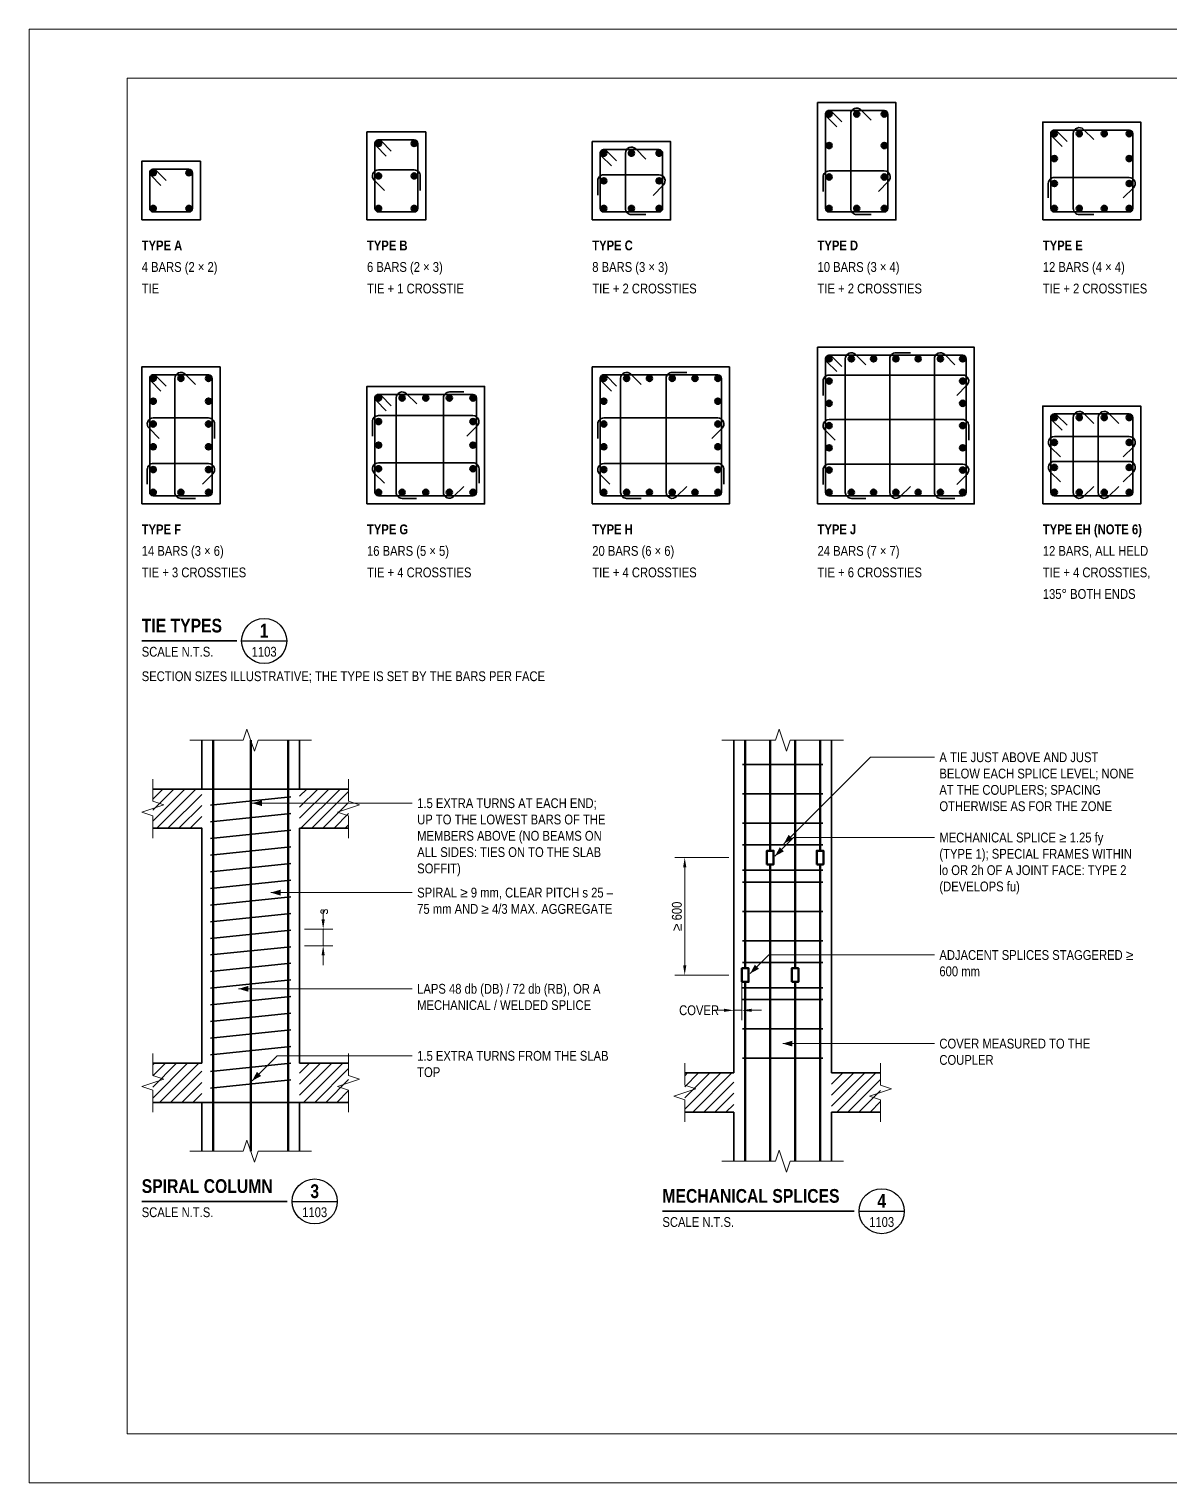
# Model space of a CAD drawing. Header units: millimetres. Extents: x 0 to 45000, y 0 to 7425.
# Drawn here: x 23000 to 28824, y 0 to 7425 of the extents above; entities that cross this region are included whole.
import ezdxf
from ezdxf.enums import TextEntityAlignment as Align

# ---------------------------------------------------------------- set-up
doc = ezdxf.new("R2010")
doc.units = ezdxf.units.MM
doc.header["$LTSCALE"] = 3.75
for name, color, linetype, lineweight in [('S-ANNO', 3, 'Continuous', 18), ('S-BREAK', 8, 'Continuous', 18), ('S-CONC', 4, 'Continuous', 35), ('S-DET', 7, 'Continuous', 18), ('S-DIMS', 2, 'Continuous', 18), ('S-HATCH', 9, 'Continuous', 13), ('S-REBR', 1, 'Continuous', 50), ('S-REBR-SEC', 30, 'Continuous', 35), ('S-SYMB', 6, 'Continuous', 25), ('S-TEXT', 7, 'Continuous', 18), ('S-TITLE', 4, 'Continuous', 35)]:
    doc.layers.add(name, color=color, linetype=linetype, lineweight=lineweight)
doc.layers.add('S-SHEET', color=9, linetype='Continuous', lineweight=13, plot=False)
doc.layers.add('S-TB-AREA', color=9, linetype='Continuous', lineweight=13, plot=False)
doc.styles.add('AN', font='ARIALN_0.TTF')
doc.styles.add('ANB', font='ARIALNB_0.TTF')
doc.dimstyles.new('EIT-25', dxfattribs={"dimscale": 25, "dimtxt": 2, "dimasz": 2, "dimexe": 2, "dimexo": 1, "dimgap": 0.6, "dimtad": 1, "dimdec": 0, "dimtxsty": 'AN', "dimcen": 2.5, "dimclrd": 2, "dimclre": 8, "dimclrt": 7, "dimazin": 3, "dimtfac": 1, "dimtmove": 1, "dimatfit": 3, "dimlwd": -1, "dimlwe": -1, "dimarcsym": 0})

# ---------------------------------------------------------------- blocks, each defined once
blk = doc.blocks.new('DET-1103-1', base_point=(0, -42550))
at = {"layer": 'S-REBR'}
h = blk.add_hatch(color=256, dxfattribs=at)
h.dxf.hatch_style = 1
edge = h.paths.add_edge_path()
edge.add_arc((3509, -40059), 13.8, 0, 360)
h = blk.add_hatch(color=256, dxfattribs=at)
h.dxf.hatch_style = 1
edge = h.paths.add_edge_path()
edge.add_arc((3650, -40059), 13.8, 0, 360)
h = blk.add_hatch(color=256, dxfattribs=at)
h.dxf.hatch_style = 1
edge = h.paths.add_edge_path()
edge.add_arc((3791, -40059), 13.8, 0, 360)
h = blk.add_hatch(color=256, dxfattribs=at)
h.dxf.hatch_style = 1
edge = h.paths.add_edge_path()
edge.add_arc((4659, -40159), 13.8, 0, 360)
h = blk.add_hatch(color=256, dxfattribs=at)
h.dxf.hatch_style = 1
edge = h.paths.add_edge_path()
edge.add_arc((4786.3, -40159), 13.8, 0, 360)
h = blk.add_hatch(color=256, dxfattribs=at)
h.dxf.hatch_style = 1
edge = h.paths.add_edge_path()
edge.add_arc((4913.7, -40159), 13.8, 0, 360)
h = blk.add_hatch(color=256, dxfattribs=at)
h.dxf.hatch_style = 1
edge = h.paths.add_edge_path()
edge.add_arc((5041, -40159), 13.8, 0, 360)
h = blk.add_hatch(color=256, dxfattribs=at)
h.dxf.hatch_style = 1
edge = h.paths.add_edge_path()
edge.add_arc((1209, -40209), 13.8, 0, 360)
h = blk.add_hatch(color=256, dxfattribs=at)
h.dxf.hatch_style = 1
edge = h.paths.add_edge_path()
edge.add_arc((1391, -40209), 13.8, 0, 360)
h = blk.add_hatch(color=256, dxfattribs=at)
h.dxf.hatch_style = 1
edge = h.paths.add_edge_path()
edge.add_arc((3509, -40219.7), 13.8, 0, 360)
h = blk.add_hatch(color=256, dxfattribs=at)
h.dxf.hatch_style = 1
edge = h.paths.add_edge_path()
edge.add_arc((3791, -40219.7), 13.8, 0, 360)
h = blk.add_hatch(color=256, dxfattribs=at)
h.dxf.hatch_style = 1
edge = h.paths.add_edge_path()
edge.add_arc((2359, -40259), 13.8, 0, 360)
h = blk.add_hatch(color=256, dxfattribs=at)
h.dxf.hatch_style = 1
edge = h.paths.add_edge_path()
edge.add_arc((2500, -40259), 13.8, 0, 360)
h = blk.add_hatch(color=256, dxfattribs=at)
h.dxf.hatch_style = 1
edge = h.paths.add_edge_path()
edge.add_arc((2641, -40259), 13.8, 0, 360)
h = blk.add_hatch(color=256, dxfattribs=at)
h.dxf.hatch_style = 1
edge = h.paths.add_edge_path()
edge.add_arc((4659, -40286.3), 13.8, 0, 360)
h = blk.add_hatch(color=256, dxfattribs=at)
h.dxf.hatch_style = 1
edge = h.paths.add_edge_path()
edge.add_arc((5041, -40286.3), 13.8, 0, 360)
h = blk.add_hatch(color=256, dxfattribs=at)
h.dxf.hatch_style = 1
edge = h.paths.add_edge_path()
edge.add_arc((59, -40359), 13.8, 0, 360)
h = blk.add_hatch(color=256, dxfattribs=at)
h.dxf.hatch_style = 1
edge = h.paths.add_edge_path()
edge.add_arc((241, -40359), 13.8, 0, 360)
h = blk.add_hatch(color=256, dxfattribs=at)
h.dxf.hatch_style = 1
edge = h.paths.add_edge_path()
edge.add_arc((1209, -40375), 13.8, 0, 360)
h = blk.add_hatch(color=256, dxfattribs=at)
h.dxf.hatch_style = 1
edge = h.paths.add_edge_path()
edge.add_arc((1391, -40375), 13.8, 0, 360)
h = blk.add_hatch(color=256, dxfattribs=at)
h.dxf.hatch_style = 1
edge = h.paths.add_edge_path()
edge.add_arc((2359, -40400), 13.8, 0, 360)
h = blk.add_hatch(color=256, dxfattribs=at)
h.dxf.hatch_style = 1
edge = h.paths.add_edge_path()
edge.add_arc((2641, -40400), 13.8, 0, 360)
h = blk.add_hatch(color=256, dxfattribs=at)
h.dxf.hatch_style = 1
edge = h.paths.add_edge_path()
edge.add_arc((3509, -40380.3), 13.8, 0, 360)
h = blk.add_hatch(color=256, dxfattribs=at)
h.dxf.hatch_style = 1
edge = h.paths.add_edge_path()
edge.add_arc((3791, -40380.3), 13.8, 0, 360)
h = blk.add_hatch(color=256, dxfattribs=at)
h.dxf.hatch_style = 1
edge = h.paths.add_edge_path()
edge.add_arc((4659, -40413.7), 13.8, 0, 360)
h = blk.add_hatch(color=256, dxfattribs=at)
h.dxf.hatch_style = 1
edge = h.paths.add_edge_path()
edge.add_arc((5041, -40413.7), 13.8, 0, 360)
h = blk.add_hatch(color=256, dxfattribs=at)
h.dxf.hatch_style = 1
edge = h.paths.add_edge_path()
edge.add_arc((59, -40541), 13.8, 0, 360)
h = blk.add_hatch(color=256, dxfattribs=at)
h.dxf.hatch_style = 1
edge = h.paths.add_edge_path()
edge.add_arc((241, -40541), 13.8, 0, 360)
h = blk.add_hatch(color=256, dxfattribs=at)
h.dxf.hatch_style = 1
edge = h.paths.add_edge_path()
edge.add_arc((1209, -40541), 13.8, 0, 360)
h = blk.add_hatch(color=256, dxfattribs=at)
h.dxf.hatch_style = 1
edge = h.paths.add_edge_path()
edge.add_arc((1391, -40541), 13.8, 0, 360)
h = blk.add_hatch(color=256, dxfattribs=at)
h.dxf.hatch_style = 1
edge = h.paths.add_edge_path()
edge.add_arc((2359, -40541), 13.8, 0, 360)
h = blk.add_hatch(color=256, dxfattribs=at)
h.dxf.hatch_style = 1
edge = h.paths.add_edge_path()
edge.add_arc((2500, -40541), 13.8, 0, 360)
h = blk.add_hatch(color=256, dxfattribs=at)
h.dxf.hatch_style = 1
edge = h.paths.add_edge_path()
edge.add_arc((2641, -40541), 13.8, 0, 360)
h = blk.add_hatch(color=256, dxfattribs=at)
h.dxf.hatch_style = 1
edge = h.paths.add_edge_path()
edge.add_arc((3509, -40541), 13.8, 0, 360)
h = blk.add_hatch(color=256, dxfattribs=at)
h.dxf.hatch_style = 1
edge = h.paths.add_edge_path()
edge.add_arc((3650, -40541), 13.8, 0, 360)
h = blk.add_hatch(color=256, dxfattribs=at)
h.dxf.hatch_style = 1
edge = h.paths.add_edge_path()
edge.add_arc((3791, -40541), 13.8, 0, 360)
h = blk.add_hatch(color=256, dxfattribs=at)
h.dxf.hatch_style = 1
edge = h.paths.add_edge_path()
edge.add_arc((4659, -40541), 13.8, 0, 360)
h = blk.add_hatch(color=256, dxfattribs=at)
h.dxf.hatch_style = 1
edge = h.paths.add_edge_path()
edge.add_arc((4786.3, -40541), 13.8, 0, 360)
h = blk.add_hatch(color=256, dxfattribs=at)
h.dxf.hatch_style = 1
edge = h.paths.add_edge_path()
edge.add_arc((4913.7, -40541), 13.8, 0, 360)
h = blk.add_hatch(color=256, dxfattribs=at)
h.dxf.hatch_style = 1
edge = h.paths.add_edge_path()
edge.add_arc((5041, -40541), 13.8, 0, 360)
h = blk.add_hatch(color=256, dxfattribs=at)
h.dxf.hatch_style = 1
edge = h.paths.add_edge_path()
edge.add_arc((3509, -41309), 13.8, 0, 360)
h = blk.add_hatch(color=256, dxfattribs=at)
h.dxf.hatch_style = 1
edge = h.paths.add_edge_path()
edge.add_arc((3622.7, -41309), 13.8, 0, 360)
h = blk.add_hatch(color=256, dxfattribs=at)
h.dxf.hatch_style = 1
edge = h.paths.add_edge_path()
edge.add_arc((3736.3, -41309), 13.8, 0, 360)
h = blk.add_hatch(color=256, dxfattribs=at)
h.dxf.hatch_style = 1
edge = h.paths.add_edge_path()
edge.add_arc((3850, -41309), 13.8, 0, 360)
h = blk.add_hatch(color=256, dxfattribs=at)
h.dxf.hatch_style = 1
edge = h.paths.add_edge_path()
edge.add_arc((3963.7, -41309), 13.8, 0, 360)
h = blk.add_hatch(color=256, dxfattribs=at)
h.dxf.hatch_style = 1
edge = h.paths.add_edge_path()
edge.add_arc((4077.3, -41309), 13.8, 0, 360)
h = blk.add_hatch(color=256, dxfattribs=at)
h.dxf.hatch_style = 1
edge = h.paths.add_edge_path()
edge.add_arc((4191, -41309), 13.8, 0, 360)
h = blk.add_hatch(color=256, dxfattribs=at)
h.dxf.hatch_style = 1
edge = h.paths.add_edge_path()
edge.add_arc((59, -41409), 13.8, 0, 360)
h = blk.add_hatch(color=256, dxfattribs=at)
h.dxf.hatch_style = 1
edge = h.paths.add_edge_path()
edge.add_arc((200, -41409), 13.8, 0, 360)
h = blk.add_hatch(color=256, dxfattribs=at)
h.dxf.hatch_style = 1
edge = h.paths.add_edge_path()
edge.add_arc((341, -41409), 13.8, 0, 360)
h = blk.add_hatch(color=256, dxfattribs=at)
h.dxf.hatch_style = 1
edge = h.paths.add_edge_path()
edge.add_arc((2359, -41409), 13.8, 0, 360)
h = blk.add_hatch(color=256, dxfattribs=at)
h.dxf.hatch_style = 1
edge = h.paths.add_edge_path()
edge.add_arc((2475.4, -41409), 13.8, 0, 360)
h = blk.add_hatch(color=256, dxfattribs=at)
h.dxf.hatch_style = 1
edge = h.paths.add_edge_path()
edge.add_arc((2591.8, -41409), 13.8, 0, 360)
h = blk.add_hatch(color=256, dxfattribs=at)
h.dxf.hatch_style = 1
edge = h.paths.add_edge_path()
edge.add_arc((2708.2, -41409), 13.8, 0, 360)
h = blk.add_hatch(color=256, dxfattribs=at)
h.dxf.hatch_style = 1
edge = h.paths.add_edge_path()
edge.add_arc((2824.6, -41409), 13.8, 0, 360)
h = blk.add_hatch(color=256, dxfattribs=at)
h.dxf.hatch_style = 1
edge = h.paths.add_edge_path()
edge.add_arc((2941, -41409), 13.8, 0, 360)
h = blk.add_hatch(color=256, dxfattribs=at)
h.dxf.hatch_style = 1
edge = h.paths.add_edge_path()
edge.add_arc((3509, -41422.7), 13.8, 0, 360)
h = blk.add_hatch(color=256, dxfattribs=at)
h.dxf.hatch_style = 1
edge = h.paths.add_edge_path()
edge.add_arc((4191, -41422.7), 13.8, 0, 360)
h = blk.add_hatch(color=256, dxfattribs=at)
h.dxf.hatch_style = 1
edge = h.paths.add_edge_path()
edge.add_arc((1209, -41509), 13.8, 0, 360)
h = blk.add_hatch(color=256, dxfattribs=at)
h.dxf.hatch_style = 1
edge = h.paths.add_edge_path()
edge.add_arc((1329.5, -41509), 13.8, 0, 360)
h = blk.add_hatch(color=256, dxfattribs=at)
h.dxf.hatch_style = 1
edge = h.paths.add_edge_path()
edge.add_arc((1450, -41509), 13.8, 0, 360)
h = blk.add_hatch(color=256, dxfattribs=at)
h.dxf.hatch_style = 1
edge = h.paths.add_edge_path()
edge.add_arc((1570.5, -41509), 13.8, 0, 360)
h = blk.add_hatch(color=256, dxfattribs=at)
h.dxf.hatch_style = 1
edge = h.paths.add_edge_path()
edge.add_arc((1691, -41509), 13.8, 0, 360)
h = blk.add_hatch(color=256, dxfattribs=at)
h.dxf.hatch_style = 1
edge = h.paths.add_edge_path()
edge.add_arc((59, -41525.4), 13.8, 0, 360)
h = blk.add_hatch(color=256, dxfattribs=at)
h.dxf.hatch_style = 1
edge = h.paths.add_edge_path()
edge.add_arc((341, -41525.4), 13.8, 0, 360)
h = blk.add_hatch(color=256, dxfattribs=at)
h.dxf.hatch_style = 1
edge = h.paths.add_edge_path()
edge.add_arc((2359, -41525.4), 13.8, 0, 360)
h = blk.add_hatch(color=256, dxfattribs=at)
h.dxf.hatch_style = 1
edge = h.paths.add_edge_path()
edge.add_arc((2941, -41525.4), 13.8, 0, 360)
h = blk.add_hatch(color=256, dxfattribs=at)
h.dxf.hatch_style = 1
edge = h.paths.add_edge_path()
edge.add_arc((3509, -41536.3), 13.8, 0, 360)
h = blk.add_hatch(color=256, dxfattribs=at)
h.dxf.hatch_style = 1
edge = h.paths.add_edge_path()
edge.add_arc((4191, -41536.3), 13.8, 0, 360)
h = blk.add_hatch(color=256, dxfattribs=at)
h.dxf.hatch_style = 1
edge = h.paths.add_edge_path()
edge.add_arc((59, -41641.8), 13.8, 0, 360)
h = blk.add_hatch(color=256, dxfattribs=at)
h.dxf.hatch_style = 1
edge = h.paths.add_edge_path()
edge.add_arc((341, -41641.8), 13.8, 0, 360)
h = blk.add_hatch(color=256, dxfattribs=at)
h.dxf.hatch_style = 1
edge = h.paths.add_edge_path()
edge.add_arc((1209, -41629.5), 13.8, 0, 360)
h = blk.add_hatch(color=256, dxfattribs=at)
h.dxf.hatch_style = 1
edge = h.paths.add_edge_path()
edge.add_arc((1691, -41629.5), 13.8, 0, 360)
h = blk.add_hatch(color=256, dxfattribs=at)
h.dxf.hatch_style = 1
edge = h.paths.add_edge_path()
edge.add_arc((2359, -41641.8), 13.8, 0, 360)
h = blk.add_hatch(color=256, dxfattribs=at)
h.dxf.hatch_style = 1
edge = h.paths.add_edge_path()
edge.add_arc((2941, -41641.8), 13.8, 0, 360)
h = blk.add_hatch(color=256, dxfattribs=at)
h.dxf.hatch_style = 1
edge = h.paths.add_edge_path()
edge.add_arc((3509, -41650), 13.8, 0, 360)
h = blk.add_hatch(color=256, dxfattribs=at)
h.dxf.hatch_style = 1
edge = h.paths.add_edge_path()
edge.add_arc((4191, -41650), 13.8, 0, 360)
h = blk.add_hatch(color=256, dxfattribs=at)
h.dxf.hatch_style = 1
edge = h.paths.add_edge_path()
edge.add_arc((4659, -41609), 13.8, 0, 360)
h = blk.add_hatch(color=256, dxfattribs=at)
h.dxf.hatch_style = 1
edge = h.paths.add_edge_path()
edge.add_arc((4786.3, -41609), 13.8, 0, 360)
h = blk.add_hatch(color=256, dxfattribs=at)
h.dxf.hatch_style = 1
edge = h.paths.add_edge_path()
edge.add_arc((4913.7, -41609), 13.8, 0, 360)
h = blk.add_hatch(color=256, dxfattribs=at)
h.dxf.hatch_style = 1
edge = h.paths.add_edge_path()
edge.add_arc((5041, -41609), 13.8, 0, 360)
h = blk.add_hatch(color=256, dxfattribs=at)
h.dxf.hatch_style = 1
edge = h.paths.add_edge_path()
edge.add_arc((4659, -41736.3), 13.8, 0, 360)
h = blk.add_hatch(color=256, dxfattribs=at)
h.dxf.hatch_style = 1
edge = h.paths.add_edge_path()
edge.add_arc((5041, -41736.3), 13.8, 0, 360)
h = blk.add_hatch(color=256, dxfattribs=at)
h.dxf.hatch_style = 1
edge = h.paths.add_edge_path()
edge.add_arc((59, -41758.2), 13.8, 0, 360)
h = blk.add_hatch(color=256, dxfattribs=at)
h.dxf.hatch_style = 1
edge = h.paths.add_edge_path()
edge.add_arc((341, -41758.2), 13.8, 0, 360)
h = blk.add_hatch(color=256, dxfattribs=at)
h.dxf.hatch_style = 1
edge = h.paths.add_edge_path()
edge.add_arc((1209, -41750), 13.8, 0, 360)
h = blk.add_hatch(color=256, dxfattribs=at)
h.dxf.hatch_style = 1
edge = h.paths.add_edge_path()
edge.add_arc((1691, -41750), 13.8, 0, 360)
h = blk.add_hatch(color=256, dxfattribs=at)
h.dxf.hatch_style = 1
edge = h.paths.add_edge_path()
edge.add_arc((2359, -41758.2), 13.8, 0, 360)
h = blk.add_hatch(color=256, dxfattribs=at)
h.dxf.hatch_style = 1
edge = h.paths.add_edge_path()
edge.add_arc((2941, -41758.2), 13.8, 0, 360)
h = blk.add_hatch(color=256, dxfattribs=at)
h.dxf.hatch_style = 1
edge = h.paths.add_edge_path()
edge.add_arc((3509, -41763.7), 13.8, 0, 360)
h = blk.add_hatch(color=256, dxfattribs=at)
h.dxf.hatch_style = 1
edge = h.paths.add_edge_path()
edge.add_arc((4191, -41763.7), 13.8, 0, 360)
h = blk.add_hatch(color=256, dxfattribs=at)
h.dxf.hatch_style = 1
edge = h.paths.add_edge_path()
edge.add_arc((59, -41874.6), 13.8, 0, 360)
h = blk.add_hatch(color=256, dxfattribs=at)
h.dxf.hatch_style = 1
edge = h.paths.add_edge_path()
edge.add_arc((341, -41874.6), 13.8, 0, 360)
h = blk.add_hatch(color=256, dxfattribs=at)
h.dxf.hatch_style = 1
edge = h.paths.add_edge_path()
edge.add_arc((1209, -41870.5), 13.8, 0, 360)
h = blk.add_hatch(color=256, dxfattribs=at)
h.dxf.hatch_style = 1
edge = h.paths.add_edge_path()
edge.add_arc((1691, -41870.5), 13.8, 0, 360)
h = blk.add_hatch(color=256, dxfattribs=at)
h.dxf.hatch_style = 1
edge = h.paths.add_edge_path()
edge.add_arc((2359, -41874.6), 13.8, 0, 360)
h = blk.add_hatch(color=256, dxfattribs=at)
h.dxf.hatch_style = 1
edge = h.paths.add_edge_path()
edge.add_arc((2941, -41874.6), 13.8, 0, 360)
h = blk.add_hatch(color=256, dxfattribs=at)
h.dxf.hatch_style = 1
edge = h.paths.add_edge_path()
edge.add_arc((3509, -41877.3), 13.8, 0, 360)
h = blk.add_hatch(color=256, dxfattribs=at)
h.dxf.hatch_style = 1
edge = h.paths.add_edge_path()
edge.add_arc((4191, -41877.3), 13.8, 0, 360)
h = blk.add_hatch(color=256, dxfattribs=at)
h.dxf.hatch_style = 1
edge = h.paths.add_edge_path()
edge.add_arc((4659, -41863.7), 13.8, 0, 360)
h = blk.add_hatch(color=256, dxfattribs=at)
h.dxf.hatch_style = 1
edge = h.paths.add_edge_path()
edge.add_arc((5041, -41863.7), 13.8, 0, 360)
h = blk.add_hatch(color=256, dxfattribs=at)
h.dxf.hatch_style = 1
edge = h.paths.add_edge_path()
edge.add_arc((59, -41991), 13.8, 0, 360)
h = blk.add_hatch(color=256, dxfattribs=at)
h.dxf.hatch_style = 1
edge = h.paths.add_edge_path()
edge.add_arc((200, -41991), 13.8, 0, 360)
h = blk.add_hatch(color=256, dxfattribs=at)
h.dxf.hatch_style = 1
edge = h.paths.add_edge_path()
edge.add_arc((341, -41991), 13.8, 0, 360)
h = blk.add_hatch(color=256, dxfattribs=at)
h.dxf.hatch_style = 1
edge = h.paths.add_edge_path()
edge.add_arc((1209, -41991), 13.8, 0, 360)
h = blk.add_hatch(color=256, dxfattribs=at)
h.dxf.hatch_style = 1
edge = h.paths.add_edge_path()
edge.add_arc((1329.5, -41991), 13.8, 0, 360)
h = blk.add_hatch(color=256, dxfattribs=at)
h.dxf.hatch_style = 1
edge = h.paths.add_edge_path()
edge.add_arc((1450, -41991), 13.8, 0, 360)
h = blk.add_hatch(color=256, dxfattribs=at)
h.dxf.hatch_style = 1
edge = h.paths.add_edge_path()
edge.add_arc((1570.5, -41991), 13.8, 0, 360)
h = blk.add_hatch(color=256, dxfattribs=at)
h.dxf.hatch_style = 1
edge = h.paths.add_edge_path()
edge.add_arc((1691, -41991), 13.8, 0, 360)
h = blk.add_hatch(color=256, dxfattribs=at)
h.dxf.hatch_style = 1
edge = h.paths.add_edge_path()
edge.add_arc((2359, -41991), 13.8, 0, 360)
h = blk.add_hatch(color=256, dxfattribs=at)
h.dxf.hatch_style = 1
edge = h.paths.add_edge_path()
edge.add_arc((2475.4, -41991), 13.8, 0, 360)
h = blk.add_hatch(color=256, dxfattribs=at)
h.dxf.hatch_style = 1
edge = h.paths.add_edge_path()
edge.add_arc((2591.8, -41991), 13.8, 0, 360)
h = blk.add_hatch(color=256, dxfattribs=at)
h.dxf.hatch_style = 1
edge = h.paths.add_edge_path()
edge.add_arc((2708.2, -41991), 13.8, 0, 360)
h = blk.add_hatch(color=256, dxfattribs=at)
h.dxf.hatch_style = 1
edge = h.paths.add_edge_path()
edge.add_arc((2824.6, -41991), 13.8, 0, 360)
h = blk.add_hatch(color=256, dxfattribs=at)
h.dxf.hatch_style = 1
edge = h.paths.add_edge_path()
edge.add_arc((2941, -41991), 13.8, 0, 360)
h = blk.add_hatch(color=256, dxfattribs=at)
h.dxf.hatch_style = 1
edge = h.paths.add_edge_path()
edge.add_arc((3509, -41991), 13.8, 0, 360)
h = blk.add_hatch(color=256, dxfattribs=at)
h.dxf.hatch_style = 1
edge = h.paths.add_edge_path()
edge.add_arc((3622.7, -41991), 13.8, 0, 360)
h = blk.add_hatch(color=256, dxfattribs=at)
h.dxf.hatch_style = 1
edge = h.paths.add_edge_path()
edge.add_arc((3736.3, -41991), 13.8, 0, 360)
h = blk.add_hatch(color=256, dxfattribs=at)
h.dxf.hatch_style = 1
edge = h.paths.add_edge_path()
edge.add_arc((3850, -41991), 13.8, 0, 360)
h = blk.add_hatch(color=256, dxfattribs=at)
h.dxf.hatch_style = 1
edge = h.paths.add_edge_path()
edge.add_arc((3963.7, -41991), 13.8, 0, 360)
h = blk.add_hatch(color=256, dxfattribs=at)
h.dxf.hatch_style = 1
edge = h.paths.add_edge_path()
edge.add_arc((4077.3, -41991), 13.8, 0, 360)
h = blk.add_hatch(color=256, dxfattribs=at)
h.dxf.hatch_style = 1
edge = h.paths.add_edge_path()
edge.add_arc((4191, -41991), 13.8, 0, 360)
h = blk.add_hatch(color=256, dxfattribs=at)
h.dxf.hatch_style = 1
edge = h.paths.add_edge_path()
edge.add_arc((4659, -41991), 13.8, 0, 360)
h = blk.add_hatch(color=256, dxfattribs=at)
h.dxf.hatch_style = 1
edge = h.paths.add_edge_path()
edge.add_arc((4786.3, -41991), 13.8, 0, 360)
h = blk.add_hatch(color=256, dxfattribs=at)
h.dxf.hatch_style = 1
edge = h.paths.add_edge_path()
edge.add_arc((4913.7, -41991), 13.8, 0, 360)
h = blk.add_hatch(color=256, dxfattribs=at)
h.dxf.hatch_style = 1
edge = h.paths.add_edge_path()
edge.add_arc((5041, -41991), 13.8, 0, 360)
at = {"layer": 'S-CONC', "flags": 128}
for points in [[(3450, -40600), (3850, -40600), (3850, -40000), (3450, -40000)], [(1150, -40600), (1450, -40600), (1450, -40150), (1150, -40150)], [(4600, -40600), (5100, -40600), (5100, -40100), (4600, -40100)], [(2300, -40600), (2700, -40600), (2700, -40200), (2300, -40200)], [(0, -40600), (300, -40600), (300, -40300), (0, -40300)], [(3450, -42050), (4250, -42050), (4250, -41250), (3450, -41250)], [(0, -42050), (400, -42050), (400, -41350), (0, -41350)], [(2300, -42050), (3000, -42050), (3000, -41350), (2300, -41350)], [(1150, -42050), (1750, -42050), (1750, -41450), (1150, -41450)], [(4600, -42050), (5100, -42050), (5100, -41550), (4600, -41550)]]:
    blk.add_lwpolyline(points, close=True, dxfattribs=at)
at = {"layer": 'S-REBR'}
for centre in [(3509, -40059), (3650, -40059), (3791, -40059), (4659, -40159), (4786.3, -40159), (4913.7, -40159), (5041, -40159), (1209, -40209), (1391, -40209), (3509, -40219.7), (3791, -40219.7), (2359, -40259), (2500, -40259), (2641, -40259), (4659, -40286.3), (5041, -40286.3), (59, -40359), (241, -40359), (1209, -40375), (1391, -40375), (2359, -40400), (2641, -40400), (3509, -40380.3), (3791, -40380.3), (4659, -40413.7), (5041, -40413.7), (59, -40541), (241, -40541), (1209, -40541), (1391, -40541), (2359, -40541), (2500, -40541), (2641, -40541), (3509, -40541), (3650, -40541), (3791, -40541), (4659, -40541), (4786.3, -40541), (4913.7, -40541), (5041, -40541), (3509, -41309), (3622.7, -41309), (3736.3, -41309), (3850, -41309), (3963.7, -41309), (4077.3, -41309), (4191, -41309), (59, -41409), (200, -41409), (341, -41409), (2359, -41409), (2475.4, -41409), (2591.8, -41409), (2708.2, -41409), (2824.6, -41409), (2941, -41409), (3509, -41422.7), (4191, -41422.7), (1209, -41509), (1329.5, -41509), (1450, -41509), (1570.5, -41509), (1691, -41509), (59, -41525.4), (341, -41525.4), (2359, -41525.4), (2941, -41525.4), (3509, -41536.3), (4191, -41536.3), (59, -41641.8), (341, -41641.8), (1209, -41629.5), (1691, -41629.5), (2359, -41641.8), (2941, -41641.8), (3509, -41650), (4191, -41650), (4659, -41609), (4786.3, -41609), (4913.7, -41609), (5041, -41609), (4659, -41736.3), (5041, -41736.3), (59, -41758.2), (341, -41758.2), (1209, -41750), (1691, -41750), (2359, -41758.2), (2941, -41758.2), (3509, -41763.7), (4191, -41763.7), (59, -41874.6), (341, -41874.6), (1209, -41870.5), (1691, -41870.5), (2359, -41874.6), (2941, -41874.6), (3509, -41877.3), (4191, -41877.3), (4659, -41863.7), (5041, -41863.7), (59, -41991), (200, -41991), (341, -41991), (1209, -41991), (1329.5, -41991), (1450, -41991), (1570.5, -41991), (1691, -41991), (2359, -41991), (2475.4, -41991), (2591.8, -41991), (2708.2, -41991), (2824.6, -41991), (2941, -41991), (3509, -41991), (3622.7, -41991), (3736.3, -41991), (3850, -41991), (3963.7, -41991), (4077.3, -41991), (4191, -41991), (4659, -41991), (4786.3, -41991), (4913.7, -41991), (5041, -41991)]:
    blk.add_circle(centre, 13.8, dxfattribs=at)
at = {"layer": 'S-REBR-SEC', "flags": 128}
for points in [[(3574.2, -40098.4), (3521.9, -40046.1, 0.668179), (3490.8, -40059), (3490.8, -40541, 0.414214), (3509, -40559.2), (3791, -40559.2, 0.414214), (3809.2, -40541), (3809.2, -40059, 0.414214), (3791, -40040.8), (3509, -40040.8, 0.668179), (3496.1, -40071.9), (3548.4, -40124.2)], [(4724.2, -40198.4), (4671.9, -40146.1, 0.668179), (4640.8, -40159), (4640.8, -40541, 0.414214), (4659, -40559.2), (5041, -40559.2, 0.414214), (5059.2, -40541), (5059.2, -40159, 0.414214), (5041, -40140.8), (4659, -40140.8, 0.668179), (4646.1, -40171.9), (4698.4, -40224.2)], [(1274.2, -40248.4), (1221.9, -40196.1, 0.668179), (1190.8, -40209), (1190.8, -40541, 0.414214), (1209, -40559.2), (1391, -40559.2, 0.414214), (1409.2, -40541), (1409.2, -40209, 0.414214), (1391, -40190.8), (1209, -40190.8, 0.668179), (1196.1, -40221.9), (1248.4, -40274.2)], [(2424.2, -40298.4), (2371.9, -40246.1, 0.668179), (2340.8, -40259), (2340.8, -40541, 0.414214), (2359, -40559.2), (2641, -40559.2, 0.414214), (2659.2, -40541), (2659.2, -40259, 0.414214), (2641, -40240.8), (2359, -40240.8, 0.668179), (2346.1, -40271.9), (2398.4, -40324.2)], [(124.2, -40398.4), (71.9, -40346.1, 0.668179), (40.8, -40359), (40.8, -40541, 0.414214), (59, -40559.2), (241, -40559.2, 0.414214), (259.2, -40541), (259.2, -40359, 0.414214), (241, -40340.8), (59, -40340.8, 0.668179), (46.1, -40371.9), (98.4, -40424.2)], [(3574.2, -41348.4), (3521.9, -41296.1, 0.668179), (3490.8, -41309), (3490.8, -41991, 0.414214), (3509, -42009.2), (4191, -42009.2, 0.414214), (4209.2, -41991), (4209.2, -41309, 0.414214), (4191, -41290.8), (3509, -41290.8, 0.668179), (3496.1, -41321.9), (3548.4, -41374.2)], [(124.2, -41448.4), (71.9, -41396.1, 0.668179), (40.8, -41409), (40.8, -41991, 0.414214), (59, -42009.2), (341, -42009.2, 0.414214), (359.2, -41991), (359.2, -41409, 0.414214), (341, -41390.8), (59, -41390.8, 0.668179), (46.1, -41421.9), (98.4, -41474.2)], [(2424.2, -41448.4), (2371.9, -41396.1, 0.668179), (2340.8, -41409), (2340.8, -41991, 0.414214), (2359, -42009.2), (2941, -42009.2, 0.414214), (2959.2, -41991), (2959.2, -41409, 0.414214), (2941, -41390.8), (2359, -41390.8, 0.668179), (2346.1, -41421.9), (2398.4, -41474.2)], [(1274.2, -41548.4), (1221.9, -41496.1, 0.668179), (1190.8, -41509), (1190.8, -41991, 0.414214), (1209, -42009.2), (1691, -42009.2, 0.414214), (1709.2, -41991), (1709.2, -41509, 0.414214), (1691, -41490.8), (1209, -41490.8, 0.668179), (1196.1, -41521.9), (1248.4, -41574.2)], [(4724.2, -41648.4), (4671.9, -41596.1, 0.668179), (4640.8, -41609), (4640.8, -41991, 0.414214), (4659, -42009.2), (5041, -42009.2, 0.414214), (5059.2, -41991), (5059.2, -41609, 0.414214), (5041, -41590.8), (4659, -41590.8, 0.668179), (4646.1, -41621.9), (4698.4, -41674.2)]]:
    blk.add_lwpolyline(points, format="xyb", dxfattribs=at)
at = {"layer": 'S-REBR-SEC'}
for points in [[(3724.1, -40089.6), (3671.7, -40037.3, 0.668179), (3619.2, -40059), (3619.2, -40541, 0.414214), (3650, -40571.8), (3724, -40571.8)], [(4860.4, -40189.6), (4808.1, -40137.3, 0.668179), (4755.6, -40159), (4755.6, -40541, 0.414214), (4786.3, -40571.8), (4860.3, -40571.8)], [(2574.1, -40289.6), (2521.7, -40237.3, 0.668179), (2469.2, -40259), (2469.2, -40541, 0.414214), (2500, -40571.8), (2574, -40571.8)], [(1239.6, -40449.1), (1187.3, -40396.7, -0.668179), (1209, -40344.2), (1391, -40344.2, -0.414214), (1421.8, -40375), (1421.8, -40449)], [(2610.4, -40474.1), (2662.7, -40421.7, 0.668179), (2641, -40369.2), (2359, -40369.2, 0.414214), (2328.2, -40400), (2328.2, -40474)], [(3760.4, -40454.4), (3812.7, -40402.1, 0.668179), (3791, -40349.6), (3509, -40349.6, 0.414214), (3478.2, -40380.3), (3478.2, -40454.3)], [(5010.4, -40487.7), (5062.7, -40435.4, 0.668179), (5041, -40382.9), (4659, -40382.9, 0.414214), (4628.2, -40413.7), (4628.2, -40487.7)], [(3696.7, -41339.6), (3644.4, -41287.3, 0.668179), (3591.9, -41309), (3591.9, -41991, 0.414214), (3622.7, -42021.8), (3696.7, -42021.8)], [(3924.1, -41960.4), (3871.7, -42012.7, -0.668179), (3819.2, -41991), (3819.2, -41309, -0.414214), (3850, -41278.2), (3924, -41278.2)], [(4151.4, -41339.6), (4099.1, -41287.3, 0.668179), (4046.6, -41309), (4046.6, -41991, 0.414214), (4077.3, -42021.8), (4151.3, -42021.8)], [(274.1, -41439.6), (221.7, -41387.3, 0.668179), (169.2, -41409), (169.2, -41991, 0.414214), (200, -42021.8), (274, -42021.8)], [(2549.5, -41439.6), (2497.1, -41387.3, 0.668179), (2444.7, -41409), (2444.7, -41991, 0.414214), (2475.4, -42021.8), (2549.4, -42021.8)], [(2782.3, -41960.4), (2729.9, -42012.7, -0.668179), (2677.4, -41991), (2677.4, -41409, -0.414214), (2708.2, -41378.2), (2782.2, -41378.2)], [(4160.4, -41496.7), (4212.7, -41444.4, 0.668179), (4191, -41391.9), (3509, -41391.9, 0.414214), (3478.2, -41422.7), (3478.2, -41496.7)], [(1403.6, -41539.6), (1351.2, -41487.3, 0.668179), (1298.8, -41509), (1298.8, -41991, 0.414214), (1329.5, -42021.8), (1403.5, -42021.8)], [(1644.6, -41960.4), (1592.2, -42012.7, -0.668179), (1539.8, -41991), (1539.8, -41509, -0.414214), (1570.5, -41478.2), (1644.5, -41478.2)], [(4860.4, -41639.6), (4808.1, -41587.3, 0.668179), (4755.6, -41609), (4755.6, -41991, 0.668179), (4808.1, -42012.7), (4860.4, -41960.4)], [(4987.7, -41960.4), (4935.4, -42012.7, -0.668179), (4882.9, -41991), (4882.9, -41609, -0.668179), (4935.4, -41587.3), (4987.7, -41639.6)], [(89.6, -41715.9), (37.3, -41663.5, -0.668179), (59, -41611.1), (341, -41611.1, -0.414214), (371.8, -41641.8), (371.8, -41715.8)], [(1660.4, -41703.6), (1712.7, -41651.2, 0.668179), (1691, -41598.8), (1209, -41598.8, 0.414214), (1178.2, -41629.5), (1178.2, -41703.5)], [(2910.4, -41715.9), (2962.7, -41663.5, 0.668179), (2941, -41611.1), (2359, -41611.1, 0.414214), (2328.2, -41641.8), (2328.2, -41715.8)], [(3539.6, -41724.1), (3487.3, -41671.7, -0.668179), (3509, -41619.2), (4191, -41619.2, -0.414214), (4221.8, -41650), (4221.8, -41724)], [(5010.4, -41810.4), (5062.7, -41758.1, 0.668179), (5041, -41705.6), (4659, -41705.6, 0.668179), (4637.3, -41758.1), (4689.6, -41810.4)], [(310.4, -41948.7), (362.7, -41896.3, 0.668179), (341, -41843.8), (59, -41843.8, 0.414214), (28.2, -41874.6), (28.2, -41948.6)], [(1239.6, -41944.6), (1187.3, -41892.2, -0.668179), (1209, -41839.8), (1691, -41839.8, -0.414214), (1721.8, -41870.5), (1721.8, -41944.5)], [(2389.6, -41948.7), (2337.3, -41896.3, -0.668179), (2359, -41843.8), (2941, -41843.8, -0.414214), (2971.8, -41874.6), (2971.8, -41948.6)], [(4160.4, -41951.4), (4212.7, -41899.1, 0.668179), (4191, -41846.6), (3509, -41846.6, 0.414214), (3478.2, -41877.3), (3478.2, -41951.3)], [(4689.6, -41937.7), (4637.3, -41885.4, -0.668179), (4659, -41832.9), (5041, -41832.9, -0.668179), (5062.7, -41885.4), (5010.4, -41937.7)]]:
    blk.add_lwpolyline(points, format="xyb", dxfattribs=at)
at = {"layer": 'S-TEXT'}
for s, style, p in [('TYPE A', 'ANB', (0, -40770)), ('TYPE B', 'ANB', (1150, -40770)), ('TYPE C', 'ANB', (2300, -40770)), ('TYPE D', 'ANB', (3450, -40770)), ('TYPE E', 'ANB', (4600, -40770)), ('4 BARS (2 × 2)', 'AN', (0, -40880)), ('6 BARS (2 × 3)', 'AN', (1150, -40880)), ('8 BARS (3 × 3)', 'AN', (2300, -40880)), ('10 BARS (3 × 4)', 'AN', (3450, -40880)), ('12 BARS (4 × 4)', 'AN', (4600, -40880)), ('TIE', 'AN', (0, -40990)), ('TIE + 1 CROSSTIE', 'AN', (1150, -40990)), ('TIE + 2 CROSSTIES', 'AN', (2300, -40990)), ('TIE + 2 CROSSTIES', 'AN', (3450, -40990)), ('TIE + 2 CROSSTIES', 'AN', (4600, -40990)), ('TYPE F', 'ANB', (0, -42220)), ('TYPE G', 'ANB', (1150, -42220)), ('TYPE H', 'ANB', (2300, -42220)), ('TYPE J', 'ANB', (3450, -42220)), ('TYPE EH (NOTE 6)', 'ANB', (4600, -42220)), ('14 BARS (3 × 6)', 'AN', (0, -42330)), ('16 BARS (5 × 5)', 'AN', (1150, -42330)), ('20 BARS (6 × 6)', 'AN', (2300, -42330)), ('24 BARS (7 × 7)', 'AN', (3450, -42330)), ('12 BARS, ALL HELD', 'AN', (4600, -42330)), ('TIE + 3 CROSSTIES', 'AN', (0, -42440)), ('TIE + 4 CROSSTIES', 'AN', (1150, -42440)), ('TIE + 4 CROSSTIES', 'AN', (2300, -42440)), ('TIE + 6 CROSSTIES', 'AN', (3450, -42440)), ('TIE + 4 CROSSTIES,', 'AN', (4600, -42440)), ('135° BOTH ENDS', 'AN', (4600, -42550))]:
    blk.add_text(s, height=50, dxfattribs=dict(at, style=style)).set_placement(p, align=Align.BOTTOM_LEFT)
blk = doc.blocks.new('VT-1103-1', base_point=(23, 163.24))
at = {"layer": 'S-SYMB'}
blk.add_line((43.4, 172), (52.6, 172), dxfattribs=at)
blk.add_circle((48, 172), 4.6, dxfattribs=at)
at = {"layer": 'S-TITLE'}
blk.add_line((23, 172), (42.4, 172), dxfattribs=at)
at = {"layer": 'S-TEXT'}
for s, height, style, p in [('1', 2.8, 'ANB', (48, 174.1)), ('1103', 2, 'AN', (48, 169.8))]:
    blk.add_text(s, height=height, dxfattribs=dict(at, style=style)).set_placement(p, align=Align.MIDDLE_CENTER)
at = {"layer": 'S-TEXT', "style": 'AN'}
for s, p in [('SCALE N.T.S.', (23, 170.8)), ('SECTION SIZES ILLUSTRATIVE; THE TYPE IS SET BY THE BARS PER FACE', (23, 165.8))]:
    blk.add_text(s, height=2, dxfattribs=at).set_placement(p, align=Align.TOP_LEFT)
at = {"layer": 'S-TITLE', "style": 'ANB'}
blk.add_text('TIE TYPES', height=2.8, dxfattribs=at).set_placement((23, 172.9), align=Align.BOTTOM_LEFT)
blk = doc.blocks.new('VT-1103-3', base_point=(23, 52.9))
at = {"layer": 'S-SYMB'}
blk.add_line((53.72, 57.5), (62.92, 57.5), dxfattribs=at)
blk.add_circle((58.32, 57.5), 4.6, dxfattribs=at)
at = {"layer": 'S-TITLE'}
blk.add_line((23, 57.5), (52.72, 57.5), dxfattribs=at)
at = {"layer": 'S-TEXT'}
for s, height, style, p in [('3', 2.8, 'ANB', (58.32, 59.6)), ('1103', 2, 'AN', (58.32, 55.3))]:
    blk.add_text(s, height=height, dxfattribs=dict(at, style=style)).set_placement(p, align=Align.MIDDLE_CENTER)
at = {"layer": 'S-TEXT', "style": 'AN'}
blk.add_text('SCALE N.T.S.', height=2, dxfattribs=at).set_placement((23, 56.3), align=Align.TOP_LEFT)
at = {"layer": 'S-TITLE', "style": 'ANB'}
blk.add_text('SPIRAL COLUMN', height=2.8, dxfattribs=at).set_placement((23, 58.4), align=Align.BOTTOM_LEFT)
blk = doc.blocks.new('VT-1103-4', base_point=(129.33, 50.9))
at = {"layer": 'S-SYMB'}
blk.add_line((169.5, 55.5), (178.7, 55.5), dxfattribs=at)
blk.add_circle((174.1, 55.5), 4.6, dxfattribs=at)
at = {"layer": 'S-TITLE'}
blk.add_line((129.33, 55.5), (168.5, 55.5), dxfattribs=at)
at = {"layer": 'S-TEXT'}
for s, height, style, p in [('4', 2.8, 'ANB', (174.1, 57.6)), ('1103', 2, 'AN', (174.1, 53.3))]:
    blk.add_text(s, height=height, dxfattribs=dict(at, style=style)).set_placement(p, align=Align.MIDDLE_CENTER)
at = {"layer": 'S-TEXT', "style": 'AN'}
blk.add_text('SCALE N.T.S.', height=2, dxfattribs=at).set_placement((129.33, 54.3), align=Align.TOP_LEFT)
at = {"layer": 'S-TITLE', "style": 'ANB'}
blk.add_text('MECHANICAL SPLICES', height=2.8, dxfattribs=at).set_placement((129.33, 56.4), align=Align.BOTTOM_LEFT)
blk = doc.blocks.new('DET-1103-3', base_point=(-556.2, -50506.2))
at = {"layer": 'S-HATCH'}
h = blk.add_hatch(dxfattribs=at)
h.set_pattern_fill('ANSI31', color=256, scale=12.59843)
h.paths.add_polyline_path([(-500, -48800), (-250, -48800), (-250, -48600), (-500, -48600)])
h = blk.add_hatch(dxfattribs=at)
h.set_pattern_fill('ANSI31', color=256, scale=12.59843)
h.paths.add_polyline_path([(250, -48800), (500, -48800), (500, -48600), (250, -48600)])
h = blk.add_hatch(dxfattribs=at)
h.set_pattern_fill('ANSI31', color=256, scale=12.59843)
h.paths.add_polyline_path([(-500, -50200), (-250, -50200), (-250, -50000), (-500, -50000)])
h = blk.add_hatch(dxfattribs=at)
h.set_pattern_fill('ANSI31', color=256, scale=12.59843)
h.paths.add_polyline_path([(250, -50200), (500, -50200), (500, -50000), (250, -50000)])
at = {"layer": 'S-ANNO', "flags": 128}
for points in [[(7.8, -48672.1), (750, -48672.1), (825, -48672.1)], [(102.5, -49128.8), (750, -49128.8), (825, -49128.8)], [(-61.5, -49620.2), (750, -49620.2), (825, -49620.2)], [(7.2, -50090.3), (135, -49962.5), (750, -49962.5), (825, -49962.5)]]:
    blk.add_lwpolyline(points, dxfattribs=at)
at = {"layer": 'S-ANNO'}
for points in [[(7.8, -48672.1), (57.8, -48687.1), (57.8, -48657.1)], [(102.5, -49128.8), (152.5, -49143.8), (152.5, -49113.8)], [(-61.5, -49620.2), (-11.5, -49635.2), (-11.5, -49605.2)], [(7.2, -50090.3), (53.2, -50065.5), (32, -50044.3)]]:
    blk.add_solid(points, dxfattribs=at)
at = {"layer": 'S-BREAK', "flags": 128}
for points in [[(-310, -48350), (-37.5, -48350), (-18.8, -48293.8), (18.8, -48406.2), (37.5, -48350), (310, -48350)], [(-500, -48850), (-500, -48737.5), (-556.2, -48718.8), (-443.8, -48681.2), (-500, -48662.5), (-500, -48550)], [(500, -48850), (500, -48737.5), (443.8, -48718.8), (556.2, -48681.2), (500, -48662.5), (500, -48550)], [(-500, -50250), (-500, -50137.5), (-556.2, -50118.8), (-443.8, -50081.2), (-500, -50062.5), (-500, -49950)], [(500, -50250), (500, -50137.5), (443.8, -50118.8), (556.2, -50081.2), (500, -50062.5), (500, -49950)], [(-310, -50450), (-37.5, -50450), (-18.8, -50393.8), (18.8, -50506.2), (37.5, -50450), (310, -50450)]]:
    blk.add_lwpolyline(points, dxfattribs=at)
at = {"layer": 'S-CONC'}
for p, q in [((-250, -48600), (-250, -48350)), ((250, -48600), (250, -48350)), ((-500, -48600), (500, -48600)), ((-500, -48800), (-250, -48800)), ((-250, -50000), (-250, -48800)), ((250, -48800), (500, -48800)), ((250, -50000), (250, -48800)), ((-500, -50000), (-250, -50000)), ((250, -50000), (500, -50000)), ((-500, -50200), (500, -50200)), ((-250, -50200), (-250, -50450)), ((250, -50200), (250, -50450))]:
    blk.add_line(p, q, dxfattribs=at)
at = {"layer": 'S-REBR', "flags": 128}
for points in [[(-191, -50450), (-191, -48350)], [(0, -50450), (0, -48350)], [(191, -50450), (191, -48350)]]:
    blk.add_lwpolyline(points, dxfattribs=at)
at = {"layer": 'S-REBR-SEC'}
for p, q in [((-205, -48682.5), (205, -48640)), ((-205, -48767.5), (205, -48725)), ((-205, -48852.5), (205, -48810)), ((-205, -48937.5), (205, -48895)), ((-205, -49022.5), (205, -48980)), ((-205, -49107.5), (205, -49065)), ((-205, -49192.5), (205, -49150)), ((-205, -49277.5), (205, -49235)), ((-205, -49362.5), (205, -49320)), ((-205, -49447.5), (205, -49405)), ((-205, -49532.5), (205, -49490)), ((-205, -49617.5), (205, -49575)), ((-205, -49702.5), (205, -49660)), ((-205, -49787.5), (205, -49745)), ((-205, -49872.5), (205, -49830)), ((-205, -49957.5), (205, -49915)), ((-205, -50042.5), (205, -50000)), ((-205, -50127.5), (205, -50085))]:
    blk.add_line(p, q, dxfattribs=at)
at = {"layer": 'S-TEXT', "char_height": 50, "attachment_point": 1, "style": 'AN'}
for s, insert, width in [('1.5 EXTRA TURNS AT EACH END;\\PUP TO THE LOWEST BARS OF THE\\PMEMBERS ABOVE (NO BEAMS ON\\PALL SIDES: TIES ON TO THE SLAB\\PSOFFIT)', (850, -48647.1), 1012.063), ('SPIRAL ≥ 9 mm, CLEAR PITCH s 25 –\\P75 mm AND ≥ 4/3 MAX. AGGREGATE', (850, -49103.8), 1052.11), ('LAPS 48 db (DB) / 72 db (RB), OR A\\PMECHANICAL / WELDED SPLICE', (850, -49595.2), 985.886), ('1.5 EXTRA TURNS FROM THE SLAB\\PTOP', (850, -49937.5), 1028.593)]:
    blk.add_mtext(s, dxfattribs=dict(at, insert=insert, width=width))
at = {"layer": 'S-DIMS'}
blk.add_linear_dim(base=(370, -49400), p1=(250, -49400), p2=(250, -49315), angle=90, location=(370, -49225.7), text='s', dimstyle='EIT-25', override={"dimtmove": 2}, dxfattribs=at).render()
blk = doc.blocks.new('DET-1103-4', base_point=(7636.3, -50506.2))
at = {"layer": 'S-HATCH'}
h = blk.add_hatch(dxfattribs=at)
h.set_pattern_fill('ANSI31', color=256, scale=12.59843)
h.paths.add_polyline_path([(7750, -50200), (8000, -50200), (8000, -50000), (7750, -50000)])
h = blk.add_hatch(dxfattribs=at)
h.set_pattern_fill('ANSI31', color=256, scale=12.59843)
h.paths.add_polyline_path([(8500, -50200), (8750, -50200), (8750, -50000), (8500, -50000)])
at = {"layer": 'S-ANNO', "flags": 128}
for points in [[(8255.5, -48829.5), (8697.5, -48387.5), (8950, -48387.5), (9025, -48387.5)], [(8210.6, -48892.8), (8305.8, -48797.5), (8950, -48797.5), (9025, -48797.5)], [(8083.2, -49492.8), (8178.5, -49397.5), (8950, -49397.5), (9025, -49397.5)], [(8250, -49850), (8950, -49850), (9025, -49850)]]:
    blk.add_lwpolyline(points, dxfattribs=at)
at = {"layer": 'S-ANNO'}
for points in [[(8210.6, -48892.8), (8256.5, -48868), (8235.3, -48846.8)], [(8255.5, -48829.5), (8301.4, -48804.8), (8280.2, -48783.6)], [(8083.2, -49492.8), (8129.2, -49468), (8108, -49446.8)], [(8250, -49850), (8300, -49865), (8300, -49835)]]:
    blk.add_solid(points, dxfattribs=at)
at = {"layer": 'S-BREAK', "flags": 128}
for points in [[(7940, -48300), (8212.5, -48300), (8231.2, -48243.8), (8268.8, -48356.2), (8287.5, -48300), (8560, -48300)], [(7750, -50250), (7750, -50137.5), (7693.8, -50118.8), (7806.2, -50081.2), (7750, -50062.5), (7750, -49950)], [(8750, -50250), (8750, -50137.5), (8693.8, -50118.8), (8806.2, -50081.2), (8750, -50062.5), (8750, -49950)], [(7940, -50450), (8212.5, -50450), (8231.2, -50393.8), (8268.8, -50506.2), (8287.5, -50450), (8560, -50450)]]:
    blk.add_lwpolyline(points, dxfattribs=at)
at = {"layer": 'S-CONC'}
for p, q in [((8000, -50000), (8000, -48300)), ((8500, -50000), (8500, -48300)), ((7750, -50000), (8000, -50000)), ((8500, -50000), (8750, -50000)), ((7750, -50200), (8000, -50200)), ((8000, -50200), (8000, -50450)), ((8500, -50200), (8750, -50200)), ((8500, -50200), (8500, -50450))]:
    blk.add_line(p, q, dxfattribs=at)
at = {"layer": 'S-REBR', "flags": 128}
for points in [[(8059, -49465), (8059, -48300)], [(8186.3, -48865), (8186.3, -48300)], [(8313.7, -49465), (8313.7, -48300)], [(8441, -48865), (8441, -48300)], [(8186.3, -50450), (8186.3, -48935)], [(8441, -50450), (8441, -48935)], [(8059, -50450), (8059, -49535)], [(8313.7, -50450), (8313.7, -49535)]]:
    blk.add_lwpolyline(points, dxfattribs=at)
for points in [[(8169.3, -48935), (8203.3, -48935), (8203.3, -48865), (8169.3, -48865)], [(8424, -48935), (8458, -48935), (8458, -48865), (8424, -48865)], [(8042, -49535), (8076, -49535), (8076, -49465), (8042, -49465)], [(8296.7, -49535), (8330.7, -49535), (8330.7, -49465), (8296.7, -49465)]]:
    blk.add_lwpolyline(points, close=True, dxfattribs=at)
at = {"layer": 'S-REBR-SEC'}
for p, q in [((8044.5, -48425), (8455.5, -48425)), ((8044.5, -48575), (8455.5, -48575)), ((8044.5, -48725), (8455.5, -48725)), ((8044.5, -48835), (8455.5, -48835)), ((8044.5, -48965), (8455.5, -48965)), ((8044.5, -49025), (8455.5, -49025)), ((8044.5, -49175), (8455.5, -49175)), ((8044.5, -49325), (8455.5, -49325)), ((8044.5, -49435), (8455.5, -49435)), ((8044.5, -49565), (8455.5, -49565)), ((8044.5, -49625), (8455.5, -49625)), ((8044.5, -49775), (8455.5, -49775)), ((8044.5, -49925), (8455.5, -49925))]:
    blk.add_line(p, q, dxfattribs=at)
at = {"layer": 'S-TEXT', "char_height": 50, "attachment_point": 1, "style": 'AN'}
for s, insert, width in [('A TIE JUST ABOVE AND JUST\\PBELOW EACH SPLICE LEVEL; NONE\\PAT THE COUPLERS; SPACING\\POTHERWISE AS FOR THE ZONE', (9050, -48362.5), 1045.299), ('MECHANICAL SPLICE ≥ 1.25 fy\\P(TYPE 1); SPECIAL FRAMES WITHIN\\Plo OR 2h OF A JOINT FACE: TYPE 2\\P(DEVELOPS fu)', (9050, -48772.5), 1035.19), ('ADJACENT SPLICES STAGGERED ≥\\P600 mm', (9050, -49372.5), 1042.001), ('COVER MEASURED TO THE\\PCOUPLER', (9050, -49825), 813.357)]:
    blk.add_mtext(s, dxfattribs=dict(at, insert=insert, width=width))
at = {"layer": 'S-DIMS'}
blk.add_linear_dim(base=(7750, -49500), p1=(8000, -49500), p2=(8000, -48900), angle=90, text='≥ 600', dimstyle='EIT-25', dxfattribs=at).render()
blk.add_linear_dim(base=(8000, -49680), p1=(8000, -49500), p2=(8042, -49500), location=(7823.2, -49680), text='COVER', dimstyle='EIT-25', override={"dimtmove": 2}, dxfattribs=at).render()

msp = doc.modelspace()

# ---------------------------------------------------------------- linework, layer by layer
at = {"layer": 'S-SHEET', "flags": 128}
msp.add_lwpolyline([(23000, 0), (33500, 0), (33500, 7425), (23000, 7425)], close=True, dxfattribs=at)
at = {"layer": 'S-TB-AREA', "flags": 128}
msp.add_lwpolyline([(23500, 250), (31500, 250), (31500, 7175), (23500, 7175)], close=True, dxfattribs=at)

# ---------------------------------------------------------------- block references
at = {"layer": 'S-DET', "zscale": 25}
for name, p in [('DET-1103-1', (23575, 4500)), ('DET-1103-3', (23575, 1637.5)), ('DET-1103-4', (26233.4, 1587.5))]:
    msp.add_blockref(name, p, dxfattribs=at)
at = {"layer": 'S-TEXT', "xscale": 25, "yscale": 25, "zscale": 25}
for name, p in [('VT-1103-1', (23575, 4081)), ('VT-1103-3', (23575, 1322.5)), ('VT-1103-4', (26233.2, 1272.5))]:
    msp.add_blockref(name, p, dxfattribs=at)

doc.saveas('drawing.dxf')
